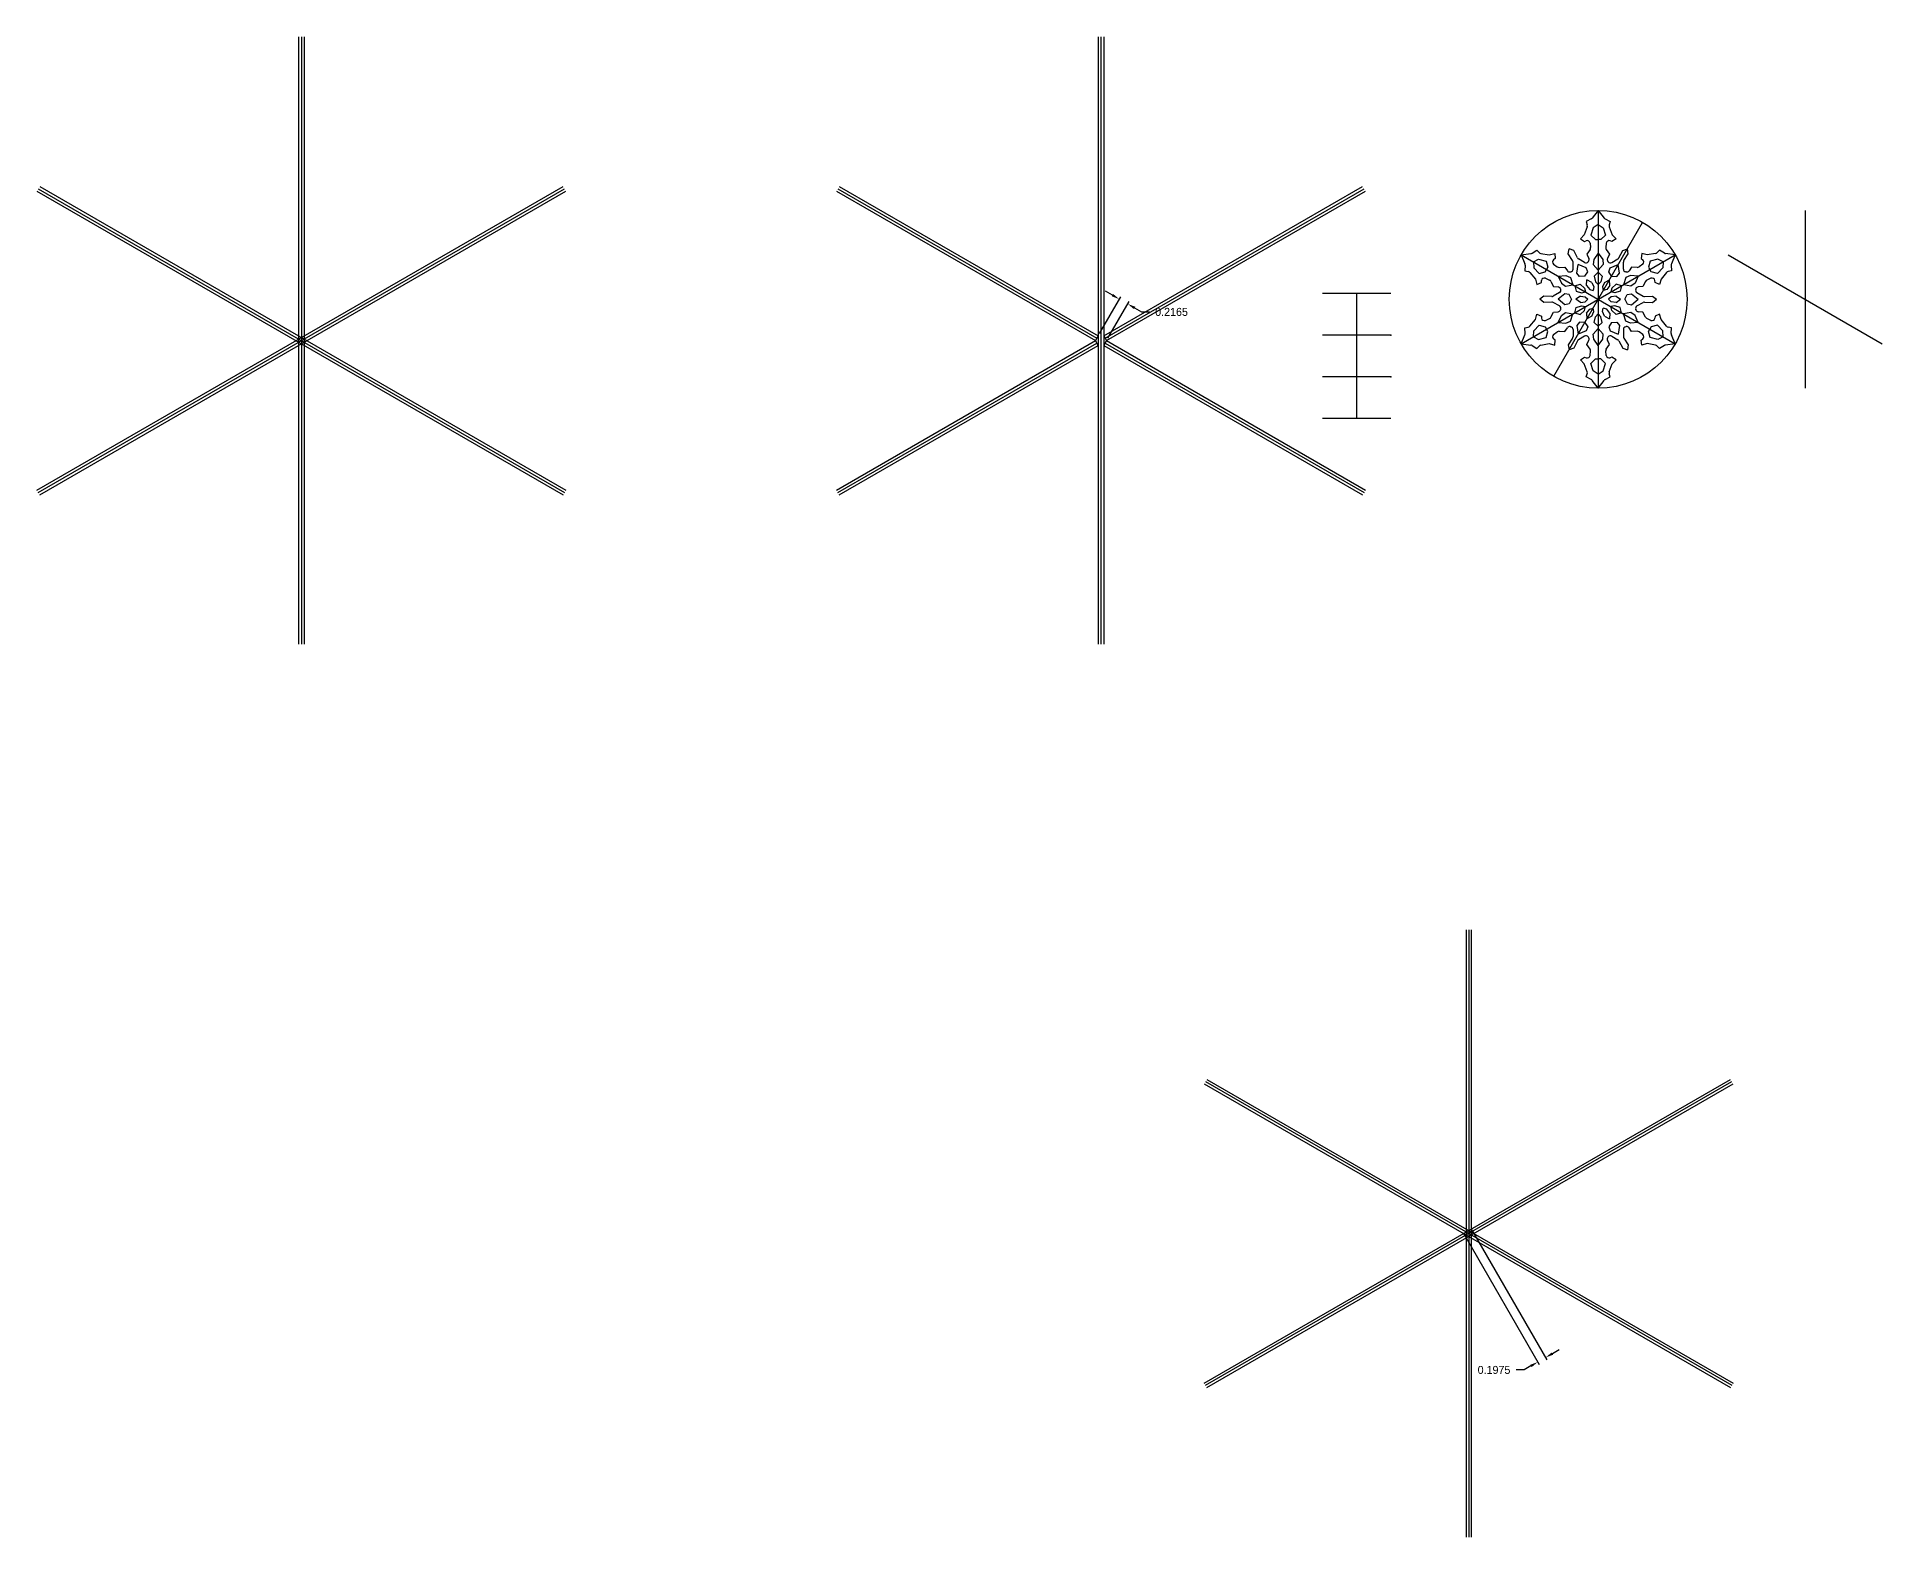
# Model space of a CAD drawing. Header units: inches. Extents: x 7.9 to 74.1, y -15.6 to 18.2.
# Drawn here: x 7.92 to 49.43, y -15.55 to 18.2 of the extents above; entities that cross this region are included whole.
import ezdxf

# ---------------------------------------------------------------- set-up
doc = ezdxf.new("R2010")
doc.units = ezdxf.units.IN
doc.header["$MEASUREMENT"] = 0
doc.styles.get("Standard").update_dxf_attribs({"font": 'IC-txt.shx'})
doc.dimstyles.get("Standard").update_dxf_attribs({"dimtxt": 0.18, "dimasz": 0.18, "dimexe": 0.18, "dimexo": 0.0625, "dimgap": 0.09, "dimtad": 0, "dimtih": 1, "dimtoh": 1, "dimdec": 4, "dimzin": 0, "dimdsep": 46, "dimtxsty": 'Standard', "dimcen": 0.09, "dimadec": 0, "dimazin": 0, "dimtfac": 1, "dimtdec": 4, "dimtofl": 0, "dimtmove": 0, "dimatfit": 3, "dimfxl": 1, "dimtolj": 1, "dimtzin": 0, "dimarcsym": 0})

# ---------------------------------------------------------------- blocks, each defined once
blk = doc.blocks.new('*D3')
at = {"color": 0, "linetype": 'ByBlock', "lineweight": -2}
for p, q in [((32.114, 12.39), (31.958, 12.48)), ((31.825, 11.53), (32.301, 12.354)), ((32.012, 11.421), (32.488, 12.246)), ((32.613, 12.102), (32.769, 12.012)), ((32.769, 12.012), (32.949, 12.012))]:
    blk.add_line(p, q, dxfattribs=at)
at = {"color": 0, "linetype": 'ByBlock'}
for points in [[(32.27, 12.3), (32.099, 12.364), (32.129, 12.416)], [(32.457, 12.192), (32.598, 12.076), (32.628, 12.128)]]:
    blk.add_solid(points, dxfattribs=at)
at = {"layer": 'DEFPOINTS', "color": 0, "linetype": 'ByBlock'}
for p in [(31.793, 11.475), (31.981, 11.367)]:
    blk.add_point(p, dxfattribs=at)
at = {"color": 0, "linetype": 'ByBlock', "lineweight": -2, "insert": (33.444, 12.012), "char_height": 0.18, "attachment_point": 5}
blk.add_mtext('\\A1;0.2165', dxfattribs=at)
blk = doc.blocks.new('*D4')
at = {"color": 0, "linetype": 'ByBlock', "lineweight": -2}
for p, q in [((40.073, -8.824), (41.715, -11.668)), ((40.244, -8.726), (41.886, -11.569)), ((42.011, -11.425), (42.166, -11.335)), ((41.372, -11.794), (41.192, -11.794)), ((41.528, -11.704), (41.372, -11.794))]:
    blk.add_line(p, q, dxfattribs=at)
at = {"color": 0, "linetype": 'ByBlock'}
for points in [[(41.684, -11.614), (41.513, -11.678), (41.543, -11.73)], [(41.855, -11.515), (41.996, -11.399), (42.026, -11.451)]]:
    blk.add_solid(points, dxfattribs=at)
at = {"layer": 'DEFPOINTS', "color": 0, "linetype": 'ByBlock'}
for p in [(40.213, -8.672), (40.042, -8.77)]:
    blk.add_point(p, dxfattribs=at)
at = {"color": 0, "linetype": 'ByBlock', "lineweight": -2, "insert": (40.697, -11.794), "char_height": 0.18, "attachment_point": 5}
blk.add_mtext('\\A1;0.1975', dxfattribs=at)

msp = doc.modelspace()

# ---------------------------------------------------------------- linework, layer by layer
for p, q in [((13.80775, 18.20059), (13.80775, 4.53372)), ((13.87025, 18.20059), (13.87025, 4.53372)), ((13.93275, 18.20059), (13.93275, 4.53372)), ((31.7933, 18.20059), (31.7933, 4.53372)), ((31.8558, 18.20059), (31.8558, 4.53372)), ((31.9183, 18.20059), (31.9183, 4.53372)), ((7.92107, 8.00456), (19.75693, 14.838)), ((7.92107, 14.72975), (19.75693, 7.89631)), ((7.95232, 7.95044), (19.78818, 14.78387)), ((7.95232, 14.78387), (19.78818, 7.95044)), ((7.98357, 14.838), (19.81943, 8.00456)), ((7.98357, 7.89631), (19.81943, 14.72975)), ((25.90662, 14.72975), (31.7308, 11.36715)), ((25.93787, 14.78387), (31.76205, 11.42128)), ((25.96912, 14.838), (31.7933, 11.47541)), ((31.9183, 11.47541), (37.74249, 14.838)), ((31.94955, 11.42128), (37.77374, 14.78387)), ((31.9808, 11.36715), (37.80499, 14.72975)), ((43.04055, 14.2961), (42.90676, 14.12137)), ((43.04055, 14.2961), (43.04055, 10.2961)), ((43.04055, 14.2961), (43.04055, 10.2961)), ((43.04055, 14.2961), (43.17434, 14.12137)), ((47.69449, 14.2961), (47.69449, 10.2961)), ((42.04055, 10.56404), (44.04055, 14.02815)), ((42.72597, 13.74705), (42.63969, 13.65783)), ((42.79273, 13.92914), (42.72597, 13.74705)), ((42.88565, 14.1037), (42.76864, 14.04326)), ((42.76864, 14.04326), (42.79321, 13.97115)), ((42.92938, 13.90705), (42.878, 13.73863)), ((42.878, 13.73863), (42.98158, 13.63848)), ((43.04055, 13.98031), (42.92938, 13.90705)), ((43.04055, 13.98031), (43.15171, 13.90705)), ((43.2031, 13.73863), (43.09952, 13.63848)), ((43.15171, 13.90705), (43.2031, 13.73863)), ((43.19544, 14.1037), (43.31245, 14.04326)), ((43.31245, 14.04326), (43.28788, 13.97115)), ((43.28837, 13.92914), (43.35513, 13.74705)), ((43.35513, 13.74705), (43.4414, 13.65783)), ((41.3085, 13.2961), (41.52671, 13.3246)), ((41.3085, 13.2961), (44.7726, 11.2961)), ((41.3085, 11.2961), (44.7726, 13.2961)), ((41.3085, 13.2961), (41.39292, 13.09287)), ((41.3085, 13.2961), (44.7726, 11.2961)), ((41.55256, 13.33404), (41.66341, 13.40515)), ((41.66341, 13.40515), (41.71358, 13.34782)), ((41.7502, 13.32724), (41.94127, 13.29401)), ((41.94127, 13.29401), (42.06168, 13.32411)), ((42.06168, 13.32411), (42.07094, 13.21296)), ((42.36664, 13.32115), (42.38464, 13.43215)), ((42.46403, 13.16832), (42.36664, 13.32115)), ((42.48978, 13.39224), (42.38464, 13.43215)), ((42.57343, 13.23149), (42.48978, 13.39224)), ((42.63969, 13.65783), (42.73132, 13.59423)), ((42.73132, 13.59423), (42.77002, 13.61126)), ((42.85783, 13.41785), (42.78692, 13.3108)), ((42.78692, 13.3108), (42.83142, 13.21766)), ((42.85809, 13.55975), (42.86801, 13.4588)), ((43.04055, 13.33273), (42.93871, 13.19338)), ((42.98158, 13.63848), (43.04055, 13.63848)), ((43.09952, 13.63848), (43.04055, 13.63848)), ((43.04055, 13.33273), (43.14239, 13.19338)), ((43.223, 13.55975), (43.21309, 13.4588)), ((43.22326, 13.41785), (43.29417, 13.3108)), ((43.29417, 13.3108), (43.24967, 13.21766)), ((43.34978, 13.59423), (43.31107, 13.61126)), ((43.4414, 13.65783), (43.34978, 13.59423)), ((43.50766, 13.23149), (43.59132, 13.39224)), ((43.59132, 13.39224), (43.69645, 13.43215)), ((43.61706, 13.16832), (43.71445, 13.32115)), ((43.71445, 13.32115), (43.69645, 13.43215)), ((44.01941, 13.32411), (44.01015, 13.21296)), ((44.13982, 13.29401), (44.01941, 13.32411)), ((44.3309, 13.32724), (44.13982, 13.29401)), ((44.41768, 13.40515), (44.36752, 13.34782)), ((44.52853, 13.33404), (44.41768, 13.40515)), ((44.7726, 13.2961), (44.55439, 13.3246)), ((44.7726, 13.2961), (44.68818, 13.09287)), ((45.96244, 13.2961), (49.42654, 11.2961)), ((41.39767, 13.06575), (41.39151, 12.9342)), ((41.39151, 12.9342), (41.46624, 12.91942)), ((41.50238, 12.898), (41.62669, 12.74914)), ((41.58198, 13.1382), (41.701, 13.19784)), ((41.58198, 13.1382), (41.58984, 13.0053)), ((41.58984, 13.0053), (41.71, 12.87659)), ((41.701, 13.19784), (41.87255, 13.15813)), ((41.71, 12.87659), (41.84853, 12.91622)), ((41.84853, 12.91622), (41.87801, 12.96729)), ((41.87255, 13.15813), (41.9075, 13.01835)), ((41.9075, 13.01835), (41.87801, 12.96729)), ((42.07094, 13.21296), (42.03684, 13.18796)), ((42.03742, 13.08594), (42.11989, 13.02687)), ((42.16044, 13.01521), (42.2886, 13.02309)), ((42.2886, 13.02309), (42.34701, 12.93799)), ((42.40912, 12.91146), (42.4222, 12.9136)), ((42.47504, 12.97622), (42.4739, 13.13492)), ((42.5609, 12.88357), (42.58994, 13.07657)), ((42.62309, 12.80993), (42.5609, 12.88357)), ((42.7716, 13.00522), (42.58994, 13.07657)), ((42.73429, 13.12591), (42.59743, 13.20624)), ((42.74015, 12.81641), (42.80428, 12.91454)), ((42.80428, 12.91454), (42.7716, 13.00522)), ((42.82334, 13.15061), (42.81494, 13.14035)), ((42.93871, 13.19338), (42.92598, 13.08101)), ((42.92598, 13.08101), (43.04055, 12.9551)), ((43.04055, 12.90318), (42.94997, 12.81831)), ((43.15511, 13.08101), (43.04055, 12.9551)), ((43.04055, 12.90318), (43.13112, 12.81831)), ((43.14239, 13.19338), (43.15511, 13.08101)), ((43.25775, 13.15061), (43.26615, 13.14035)), ((43.27681, 12.91454), (43.3095, 13.00522)), ((43.34095, 12.81641), (43.27681, 12.91454)), ((43.3095, 13.00522), (43.49115, 13.07657)), ((43.3468, 13.12591), (43.48367, 13.20624)), ((43.458, 12.80993), (43.52019, 12.88357)), ((43.52019, 12.88357), (43.49115, 13.07657)), ((43.60606, 12.97622), (43.60719, 13.13492)), ((43.67198, 12.91146), (43.65889, 12.9136)), ((43.7925, 13.02309), (43.73409, 12.93799)), ((43.92065, 13.01521), (43.7925, 13.02309)), ((44.04368, 13.08594), (43.96121, 13.02687)), ((44.01015, 13.21296), (44.04425, 13.18796)), ((44.20854, 13.15813), (44.1736, 13.01835)), ((44.1736, 13.01835), (44.20308, 12.96729)), ((44.23257, 12.91622), (44.20308, 12.96729)), ((44.38009, 13.19784), (44.20854, 13.15813)), ((44.37109, 12.87659), (44.23257, 12.91622)), ((44.49126, 13.0053), (44.37109, 12.87659)), ((44.49912, 13.1382), (44.38009, 13.19784)), ((44.57872, 12.898), (44.4544, 12.74914)), ((44.49912, 13.1382), (44.49126, 13.0053)), ((44.68958, 12.9342), (44.61485, 12.91942)), ((44.68343, 13.06575), (44.68958, 12.9342)), ((41.62669, 12.74914), (41.66083, 12.62981)), ((41.66083, 12.62981), (41.76171, 12.67736)), ((41.76171, 12.67736), (41.76632, 12.7194)), ((41.85496, 12.76991), (41.94735, 12.72802)), ((41.97772, 12.69873), (42.03497, 12.5838)), ((42.03497, 12.5838), (42.13788, 12.57577)), ((42.1428, 12.81441), (42.3144, 12.83293)), ((42.1428, 12.81441), (42.21256, 12.65654)), ((42.19191, 12.53525), (42.1966, 12.52284)), ((42.21256, 12.65654), (42.30351, 12.58934)), ((42.30351, 12.58934), (42.46983, 12.6256)), ((42.3144, 12.83293), (42.41807, 12.78777)), ((42.41807, 12.78777), (42.46983, 12.6256)), ((42.5148, 12.59964), (42.63359, 12.63564)), ((42.5148, 12.59964), (42.54301, 12.47876)), ((42.54301, 12.47876), (42.66805, 12.43946)), ((42.74015, 12.81641), (42.62309, 12.80993)), ((42.63359, 12.63564), (42.73014, 12.547)), ((42.66805, 12.43946), (42.75496, 12.46098)), ((42.73014, 12.547), (42.75496, 12.46098)), ((42.7799, 12.60848), (42.78825, 12.73309)), ((42.7799, 12.60848), (42.84937, 12.52063)), ((42.90034, 12.67801), (42.78825, 12.73309)), ((42.84937, 12.52063), (42.92538, 12.49557)), ((42.90034, 12.67801), (42.94169, 12.57393)), ((42.94169, 12.57393), (42.92538, 12.49557)), ((42.94997, 12.81831), (42.97846, 12.69037)), ((42.97846, 12.69037), (43.04055, 12.62586)), ((43.10264, 12.69037), (43.04055, 12.62586)), ((43.13112, 12.81831), (43.10264, 12.69037)), ((43.18076, 12.67801), (43.13941, 12.57393)), ((43.13941, 12.57393), (43.15572, 12.49557)), ((43.23173, 12.52063), (43.15572, 12.49557)), ((43.18076, 12.67801), (43.29284, 12.73309)), ((43.30119, 12.60848), (43.23173, 12.52063)), ((43.30119, 12.60848), (43.29284, 12.73309)), ((43.35096, 12.547), (43.32613, 12.46098)), ((43.41304, 12.43946), (43.32613, 12.46098)), ((43.34095, 12.81641), (43.458, 12.80993)), ((43.44751, 12.63564), (43.35096, 12.547)), ((43.53808, 12.47876), (43.41304, 12.43946)), ((43.5663, 12.59964), (43.44751, 12.63564)), ((43.5663, 12.59964), (43.53808, 12.47876)), ((43.66302, 12.78777), (43.61126, 12.6256)), ((43.77759, 12.58934), (43.61126, 12.6256)), ((43.76669, 12.83293), (43.66302, 12.78777)), ((43.9383, 12.81441), (43.76669, 12.83293)), ((43.86854, 12.65654), (43.77759, 12.58934)), ((43.9383, 12.81441), (43.86854, 12.65654)), ((43.88918, 12.53525), (43.88449, 12.52284)), ((44.04612, 12.5838), (43.94321, 12.57577)), ((44.10337, 12.69873), (44.04612, 12.5838)), ((44.22614, 12.76991), (44.13375, 12.72802)), ((44.31938, 12.67736), (44.31478, 12.7194)), ((44.42027, 12.62981), (44.31938, 12.67736)), ((44.4544, 12.74914), (44.42027, 12.62981)), ((38.37823, 12.42379), (36.84184, 12.42379)), ((37.61003, 9.61716), (37.61003, 12.42379)), ((41.81587, 12.36719), (41.72874, 12.2961)), ((41.81587, 12.225), (41.72874, 12.2961)), ((41.99692, 12.35926), (41.81587, 12.36719)), ((41.99692, 12.23293), (41.81587, 12.225)), ((42.16878, 12.44578), (42.03078, 12.36741)), ((42.16878, 12.14641), (42.03078, 12.22478)), ((42.29195, 12.41774), (42.13933, 12.2961)), ((42.29195, 12.17445), (42.13933, 12.2961)), ((42.19191, 12.05694), (42.1966, 12.06935)), ((42.38683, 12.4007), (42.29195, 12.41774)), ((42.38683, 12.19149), (42.29195, 12.17445)), ((42.43974, 12.2961), (42.38683, 12.4007)), ((42.43974, 12.2961), (42.38683, 12.19149)), ((42.5148, 11.99255), (42.54301, 12.11343)), ((42.63969, 12.36563), (42.53595, 12.2961)), ((42.63969, 12.22656), (42.53595, 12.2961)), ((42.54301, 12.11343), (42.66805, 12.15273)), ((42.63359, 11.95655), (42.73014, 12.04519)), ((42.63969, 12.36563), (42.75051, 12.3494)), ((42.63969, 12.22656), (42.75051, 12.24279)), ((42.66805, 12.15273), (42.75496, 12.13121)), ((42.73014, 12.04519), (42.75496, 12.13121)), ((42.75051, 12.3494), (42.81021, 12.2961)), ((42.75051, 12.24279), (42.81021, 12.2961)), ((42.7799, 11.98371), (42.84937, 12.07156)), ((42.84937, 12.07156), (42.92538, 12.09662)), ((42.94169, 12.01826), (42.92538, 12.09662)), ((43.13941, 12.01826), (43.15572, 12.09662)), ((43.23173, 12.07156), (43.15572, 12.09662)), ((43.30119, 11.98371), (43.23173, 12.07156)), ((43.33059, 12.3494), (43.27089, 12.2961)), ((43.33059, 12.24279), (43.27089, 12.2961)), ((43.41304, 12.15273), (43.32613, 12.13121)), ((43.35096, 12.04519), (43.32613, 12.13121)), ((43.4414, 12.36563), (43.33059, 12.3494)), ((43.4414, 12.22656), (43.33059, 12.24279)), ((43.44751, 11.95655), (43.35096, 12.04519)), ((43.53808, 12.11343), (43.41304, 12.15273)), ((43.4414, 12.36563), (43.54514, 12.2961)), ((43.4414, 12.22656), (43.54514, 12.2961)), ((43.5663, 11.99255), (43.53808, 12.11343)), ((43.64135, 12.2961), (43.69427, 12.4007)), ((43.64135, 12.2961), (43.69427, 12.19149)), ((43.69427, 12.4007), (43.78914, 12.41774)), ((43.69427, 12.19149), (43.78914, 12.17445)), ((43.78914, 12.41774), (43.94176, 12.2961)), ((43.78914, 12.17445), (43.94176, 12.2961)), ((43.88918, 12.05694), (43.88449, 12.06935)), ((43.91231, 12.44578), (44.05031, 12.36741)), ((43.91231, 12.14641), (44.05031, 12.22478)), ((44.08418, 12.35926), (44.26522, 12.36719)), ((44.08418, 12.23293), (44.26522, 12.225)), ((44.26522, 12.36719), (44.35235, 12.2961)), ((44.26522, 12.225), (44.35235, 12.2961)), ((41.39151, 11.65799), (41.46624, 11.67277)), ((41.39767, 11.52644), (41.39151, 11.65799)), ((41.50238, 11.69419), (41.62669, 11.84305)), ((41.58984, 11.58689), (41.71, 11.7156)), ((41.62669, 11.84305), (41.66083, 11.96238)), ((41.66083, 11.96238), (41.76171, 11.91483)), ((41.71, 11.7156), (41.84853, 11.67597)), ((41.76171, 11.91483), (41.76632, 11.87279)), ((41.84853, 11.67597), (41.87801, 11.6249)), ((41.85496, 11.82228), (41.94735, 11.86417)), ((41.9075, 11.57384), (41.87801, 11.6249)), ((41.97772, 11.89346), (42.03497, 12.00839)), ((42.03497, 12.00839), (42.13788, 12.01642)), ((42.1428, 11.77778), (42.21256, 11.93565)), ((42.1428, 11.77778), (42.3144, 11.75926)), ((42.21256, 11.93565), (42.30351, 12.00285)), ((42.2886, 11.5691), (42.34701, 11.6542)), ((42.30351, 12.00285), (42.46983, 11.96659)), ((42.3144, 11.75926), (42.41807, 11.80442)), ((42.40912, 11.68073), (42.4222, 11.67859)), ((42.41807, 11.80442), (42.46983, 11.96659)), ((42.5148, 11.99255), (42.63359, 11.95655)), ((42.62309, 11.78226), (42.5609, 11.70862)), ((42.5609, 11.70862), (42.58994, 11.51562)), ((42.74015, 11.77578), (42.62309, 11.78226)), ((42.74015, 11.77578), (42.80428, 11.67765)), ((42.80428, 11.67765), (42.7716, 11.58697)), ((42.7799, 11.98371), (42.78825, 11.8591)), ((42.90034, 11.91418), (42.78825, 11.8591)), ((42.90034, 11.91418), (42.94169, 12.01826)), ((42.92598, 11.51118), (43.04055, 11.63709)), ((42.94997, 11.77389), (42.97846, 11.90182)), ((43.04055, 11.68901), (42.94997, 11.77389)), ((42.97846, 11.90182), (43.04055, 11.96633)), ((43.10264, 11.90182), (43.04055, 11.96633)), ((43.04055, 11.68901), (43.13112, 11.77389)), ((43.15511, 11.51118), (43.04055, 11.63709)), ((43.13112, 11.77389), (43.10264, 11.90182)), ((43.18076, 11.91418), (43.13941, 12.01826)), ((43.18076, 11.91418), (43.29284, 11.8591)), ((43.34095, 11.77578), (43.27681, 11.67765)), ((43.27681, 11.67765), (43.3095, 11.58697)), ((43.30119, 11.98371), (43.29284, 11.8591)), ((43.34095, 11.77578), (43.458, 11.78226)), ((43.5663, 11.99255), (43.44751, 11.95655)), ((43.458, 11.78226), (43.52019, 11.70862)), ((43.52019, 11.70862), (43.49115, 11.51562)), ((43.77759, 12.00285), (43.61126, 11.96659)), ((43.66302, 11.80442), (43.61126, 11.96659)), ((43.67198, 11.68073), (43.65889, 11.67859)), ((43.76669, 11.75926), (43.66302, 11.80442)), ((43.7925, 11.5691), (43.73409, 11.6542)), ((43.9383, 11.77778), (43.76669, 11.75926)), ((43.86854, 11.93565), (43.77759, 12.00285)), ((43.9383, 11.77778), (43.86854, 11.93565)), ((44.04612, 12.00839), (43.94321, 12.01642)), ((44.10337, 11.89346), (44.04612, 12.00839)), ((44.22614, 11.82228), (44.13375, 11.86417)), ((44.1736, 11.57384), (44.20308, 11.6249)), ((44.23257, 11.67597), (44.20308, 11.6249)), ((44.37109, 11.7156), (44.23257, 11.67597)), ((44.31938, 11.91483), (44.31478, 11.87279)), ((44.42027, 11.96238), (44.31938, 11.91483)), ((44.49126, 11.58689), (44.37109, 11.7156)), ((44.4544, 11.84305), (44.42027, 11.96238)), ((44.57872, 11.69419), (44.4544, 11.84305)), ((44.68958, 11.65799), (44.61485, 11.67277)), ((44.68343, 11.52644), (44.68958, 11.65799)), ((25.90662, 8.00456), (31.7308, 11.36715)), ((25.93787, 7.95044), (31.76205, 11.31303)), ((25.96912, 7.89631), (31.7933, 11.2589)), ((31.7933, 11.47541), (31.7308, 11.36715)), ((31.7933, 11.2589), (31.7308, 11.36715)), ((31.9183, 11.47541), (31.9808, 11.36715)), ((31.9808, 11.36715), (31.9183, 11.2589)), ((31.9183, 11.2589), (37.74249, 7.89631)), ((31.94955, 11.31303), (37.77374, 7.95044)), ((31.9808, 11.36715), (37.80499, 8.00456)), ((38.37823, 11.48825), (36.84184, 11.48825)), ((41.3085, 11.2961), (41.39292, 11.49932)), ((41.3085, 11.2961), (41.52671, 11.26759)), ((41.55256, 11.25815), (41.66341, 11.18704)), ((41.58198, 11.45399), (41.58984, 11.58689)), ((41.58198, 11.45399), (41.701, 11.39435)), ((41.66341, 11.18704), (41.71358, 11.24437)), ((41.701, 11.39435), (41.87255, 11.43406)), ((41.7502, 11.26495), (41.94127, 11.29818)), ((41.87255, 11.43406), (41.9075, 11.57384)), ((41.94127, 11.29818), (42.06168, 11.26808)), ((42.07094, 11.37923), (42.03684, 11.40423)), ((42.03742, 11.50625), (42.11989, 11.56532)), ((42.06168, 11.26808), (42.07094, 11.37923)), ((42.16044, 11.57698), (42.2886, 11.5691)), ((42.46403, 11.42387), (42.36664, 11.27104)), ((42.36664, 11.27104), (42.38464, 11.16004)), ((42.47504, 11.61597), (42.4739, 11.45727)), ((42.57343, 11.3607), (42.48978, 11.19995)), ((42.7716, 11.58697), (42.58994, 11.51562)), ((42.73429, 11.46628), (42.59743, 11.38595)), ((42.78692, 11.28139), (42.83142, 11.37453)), ((42.85783, 11.17434), (42.78692, 11.28139)), ((42.82334, 11.44158), (42.81494, 11.45184)), ((42.93871, 11.39881), (42.92598, 11.51118)), ((43.04055, 11.25946), (42.93871, 11.39881)), ((43.04055, 11.25946), (43.14239, 11.39881)), ((43.14239, 11.39881), (43.15511, 11.51118)), ((43.22326, 11.17434), (43.29417, 11.28139)), ((43.29417, 11.28139), (43.24967, 11.37453)), ((43.25775, 11.44158), (43.26615, 11.45184)), ((43.3095, 11.58697), (43.49115, 11.51562)), ((43.3468, 11.46628), (43.48367, 11.38595)), ((43.50766, 11.3607), (43.59132, 11.19995)), ((43.60606, 11.61597), (43.60719, 11.45727)), ((43.61706, 11.42387), (43.71445, 11.27104)), ((43.71445, 11.27104), (43.69645, 11.16004)), ((43.92065, 11.57698), (43.7925, 11.5691)), ((44.04368, 11.50625), (43.96121, 11.56532)), ((44.01015, 11.37923), (44.04425, 11.40423)), ((44.01941, 11.26808), (44.01015, 11.37923)), ((44.13982, 11.29818), (44.01941, 11.26808)), ((44.3309, 11.26495), (44.13982, 11.29818)), ((44.20854, 11.43406), (44.1736, 11.57384)), ((44.38009, 11.39435), (44.20854, 11.43406)), ((44.41768, 11.18704), (44.36752, 11.24437)), ((44.49912, 11.45399), (44.38009, 11.39435)), ((44.52853, 11.25815), (44.41768, 11.18704)), ((44.49912, 11.45399), (44.49126, 11.58689)), ((44.7726, 11.2961), (44.55439, 11.26759)), ((44.7726, 11.2961), (44.68818, 11.49932)), ((42.48978, 11.19995), (42.38464, 11.16004)), ((42.63969, 10.93436), (42.73132, 10.99796)), ((42.72597, 10.84514), (42.63969, 10.93436)), ((42.79273, 10.66305), (42.72597, 10.84514)), ((42.73132, 10.99796), (42.77002, 10.98093)), ((42.85809, 11.03244), (42.86801, 11.13339)), ((42.878, 10.85356), (42.98158, 10.95371)), ((42.92938, 10.68514), (42.878, 10.85356)), ((42.98158, 10.95371), (43.04055, 10.95371)), ((43.09952, 10.95371), (43.04055, 10.95371)), ((43.2031, 10.85356), (43.09952, 10.95371)), ((43.15171, 10.68514), (43.2031, 10.85356)), ((43.223, 11.03244), (43.21309, 11.13339)), ((43.28837, 10.66305), (43.35513, 10.84514)), ((43.34978, 10.99796), (43.31107, 10.98093)), ((43.4414, 10.93436), (43.34978, 10.99796)), ((43.35513, 10.84514), (43.4414, 10.93436)), ((43.59132, 11.19995), (43.69645, 11.16004)), ((38.37823, 10.55271), (36.84184, 10.55271)), ((42.76864, 10.54893), (42.79321, 10.62104)), ((42.88565, 10.48849), (42.76864, 10.54893)), ((43.04055, 10.2961), (42.90676, 10.47082)), ((43.04055, 10.61188), (42.92938, 10.68514)), ((43.04055, 10.61188), (43.15171, 10.68514)), ((43.04055, 10.2961), (43.17434, 10.47082)), ((43.19544, 10.48849), (43.31245, 10.54893)), ((43.31245, 10.54893), (43.28788, 10.62104)), ((38.37823, 9.61716), (36.84184, 9.61716)), ((40.07037, -1.88746), (40.07037, -15.55434)), ((40.12737, -1.88746), (40.12737, -15.55434)), ((40.18437, -1.88746), (40.18437, -15.55434)), ((34.18093, -12.08825), (46.0168, -5.25482)), ((34.18093, -5.35354), (46.0168, -12.18698)), ((34.20943, -12.13762), (46.0453, -5.30418)), ((34.20943, -5.30418), (46.0453, -12.13762)), ((34.23793, -5.25482), (46.0738, -12.08825)), ((34.23793, -12.18698), (46.0738, -5.35354)), ((40.18437, -8.62217), (40.24137, -8.7209)), ((40.01337, -8.7209), (40.07037, -8.81963))]:
    msp.add_line(p, q)
msp.add_circle((43.04055, 12.2961), 2)
for centre, start, end in [((42.85674, 14.15967), 297.319445, 322.558208), ((43.22436, 14.15967), 217.441792, 242.680555), ((42.73358, 13.95083), 339.865807, 18.814075), ((43.34752, 13.95083), 161.185925, 200.134193), ((41.51855, 13.38707), 277.441792, 302.680555), ((41.76099, 13.38931), 221.185925, 260.134193), ((42.79539, 13.55359), 5.610852, 113.746162), ((42.80531, 13.45264), 326.478547, 5.610852), ((43.27578, 13.45264), 174.389148, 213.521453), ((43.2857, 13.55359), 66.253838, 174.389148), ((44.3201, 13.38931), 279.865807, 318.814075), ((44.56255, 13.38707), 237.319445, 262.558208), ((41.33474, 13.0687), 357.319445, 22.558208), ((41.45402, 12.85762), 39.865807, 78.814075), ((42.0741, 13.13716), 126.253838, 234.389148), ((42.15657, 13.07809), 234.389148, 273.521453), ((42.39895, 12.97363), 214.460816, 279.287932), ((42.41204, 12.97577), 279.287932, 0.409249), ((42.4109, 13.13447), 0.409249, 32.507524), ((42.62932, 13.26057), 207.492476, 239.590751), ((42.76618, 13.18024), 239.590751, 320.712068), ((42.77458, 13.1905), 320.712068, 25.539184), ((43.30651, 13.1905), 154.460816, 219.287932), ((43.31491, 13.18024), 219.287932, 300.409249), ((43.45178, 13.26057), 300.409249, 332.507524), ((43.66906, 12.97577), 179.590751, 260.712068), ((43.67019, 13.13447), 147.492476, 179.590751), ((43.68214, 12.97363), 260.712068, 325.539184), ((43.92452, 13.07809), 266.478547, 305.610852), ((44.00699, 13.13716), 305.610852, 53.746162), ((44.62707, 12.85762), 101.185925, 140.134193), ((44.74636, 13.0687), 157.441792, 182.680555), ((41.82894, 12.71253), 65.610852, 173.746162), ((41.92133, 12.67064), 26.478547, 65.610852), ((42.13298, 12.51296), 20.712068, 85.539184), ((42.13767, 12.50056), 299.590751, 20.712068), ((43.94342, 12.50056), 159.287932, 240.409249), ((43.94811, 12.51296), 94.460816, 159.287932), ((44.15976, 12.67064), 114.389148, 153.521453), ((44.25215, 12.71253), 6.253838, 114.389148), ((41.99967, 12.4222), 267.492476, 299.590751), ((41.99967, 12.16999), 60.409249, 92.507524), ((42.13298, 12.07923), 274.460816, 339.287932), ((42.13767, 12.09163), 339.287932, 60.409249), ((43.94342, 12.09163), 119.590751, 200.712068), ((43.94811, 12.07923), 200.712068, 265.539184), ((44.08142, 12.4222), 240.409249, 272.507524), ((44.08142, 12.16999), 87.492476, 119.590751), ((41.45402, 11.73457), 281.185925, 320.134193), ((41.82894, 11.87966), 186.253838, 294.389148), ((41.92133, 11.92155), 294.389148, 333.521453), ((42.39895, 11.61856), 80.712068, 145.539184), ((42.41204, 11.61642), 359.590751, 80.712068), ((43.66906, 11.61642), 99.287932, 180.409249), ((43.68214, 11.61856), 34.460816, 99.287932), ((44.15976, 11.92155), 206.478547, 245.610852), ((44.25215, 11.87966), 245.610852, 353.746162), ((44.62707, 11.73457), 219.865807, 258.814075), ((41.33474, 11.52349), 337.441792, 2.680555), ((41.51855, 11.20512), 57.319445, 82.558208), ((41.76099, 11.20288), 99.865807, 138.814075), ((42.0741, 11.45503), 125.610852, 233.746162), ((42.15657, 11.5141), 86.478547, 125.610852), ((42.4109, 11.45772), 327.492476, 359.590751), ((42.62932, 11.33162), 120.409249, 152.507524), ((42.76618, 11.41195), 39.287932, 120.409249), ((42.77458, 11.40169), 334.460816, 39.287932), ((43.30651, 11.40169), 140.712068, 205.539184), ((43.31491, 11.41195), 59.590751, 140.712068), ((43.45178, 11.33162), 27.492476, 59.590751), ((43.67019, 11.45772), 180.409249, 212.507524), ((43.92452, 11.5141), 54.389148, 93.521453), ((44.00699, 11.45503), 306.253838, 54.389148), ((44.3201, 11.20288), 41.185925, 80.134193), ((44.56255, 11.20512), 97.441792, 122.680555), ((44.74636, 11.52349), 177.319445, 202.558208), ((42.79539, 11.0386), 246.253838, 354.389148), ((42.80531, 11.13955), 354.389148, 33.521453), ((43.27578, 11.13955), 146.478547, 185.610852), ((43.2857, 11.0386), 185.610852, 293.746162), ((42.73358, 10.64136), 341.185925, 20.134193), ((42.85674, 10.43252), 37.441792, 62.680555), ((43.22436, 10.43252), 117.319445, 142.558208), ((43.34752, 10.64136), 159.865807, 198.814075)]:
    msp.add_arc(centre, 0.063, start, end)
for p in [(38.37823, 11.48825), (38.37823, 10.55271)]:
    msp.add_point(p)

# ---------------------------------------------------------------- dimensions: what is measured, and where the dimension line sits
for p1, p2, distance, picture, middle in [((31.7933, 11.47541), (31.9808, 11.36715), 0.95248, '*D3', (33.44381, 12.01202)), ((40.21287, -8.67153), (40.04187, -8.77026), 3.28361, '*D4', (40.6969, -11.79396))]:
    dim = msp.add_aligned_dim(p1=p1, p2=p2, distance=distance, dimstyle='Standard')
    dim.commit()
    dim.dimension.update_dxf_attribs({"geometry": picture, "text_midpoint": middle})

doc.saveas('drawing.dxf')
